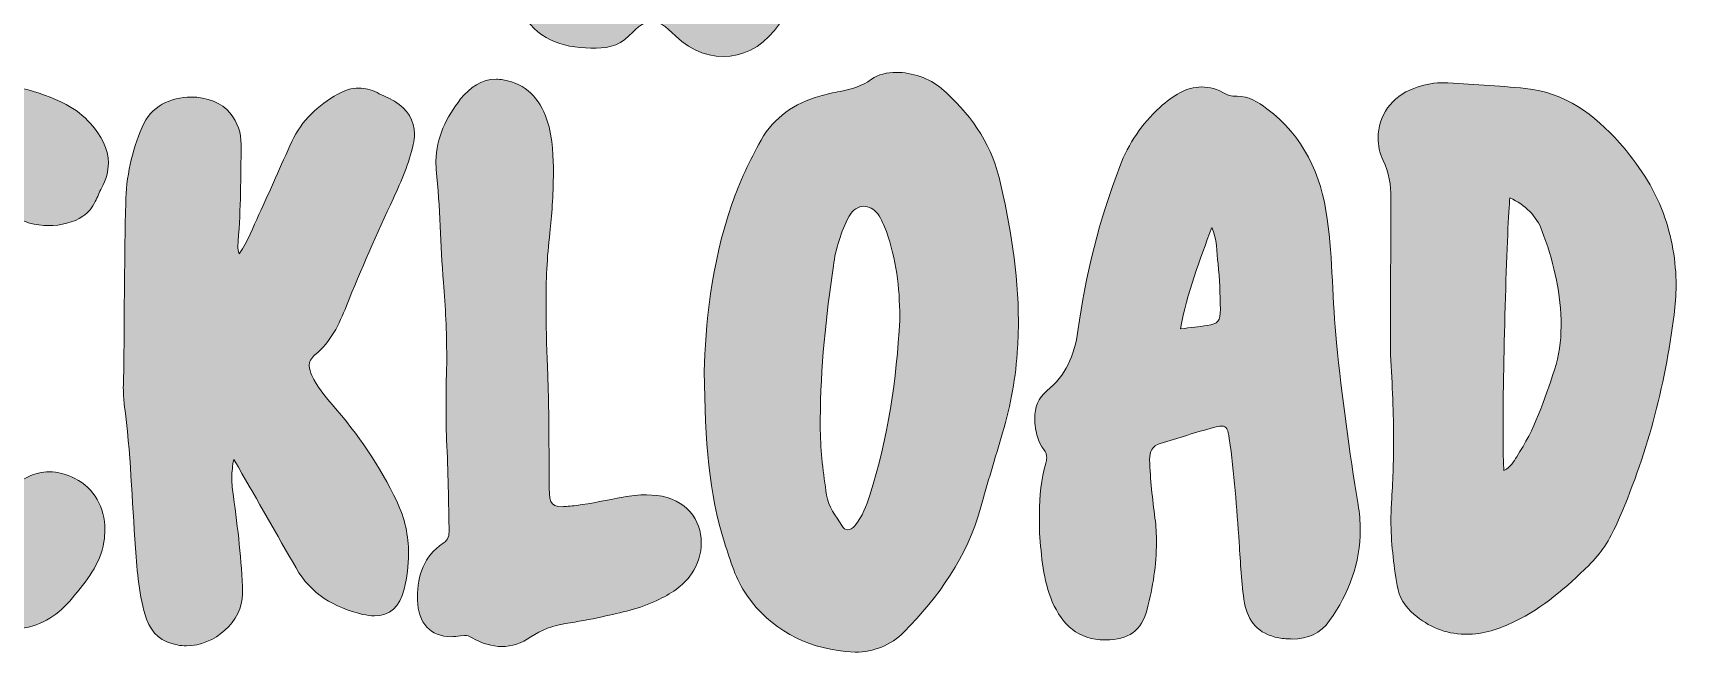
# Model space of a CAD drawing. Header units: inches. Extents: x 147 to 933, y -927 to -153.
# Drawn here: x 539.6 to 884.6, y -927.3 to -797.3 of the extents above; entities that cross this region are included whole.
import ezdxf

# ---------------------------------------------------------------- set-up
doc = ezdxf.new("R2010")
doc.units = ezdxf.units.IN
doc.header["$MEASUREMENT"] = 0
doc.layers.add('Layer 1', color=7, linetype='Continuous')

# ---------------------------------------------------------------- blocks, each defined once
blk = doc.blocks.new('block 4')
at = {"layer": 'Layer 1', "true_color": 0x040404}
h = blk.add_hatch(color=18, dxfattribs=at)
h.dxf.hatch_style = 2
edge = h.paths.add_edge_path()
edge.add_spline(control_points=[(631.81, -924.31), (631.25, -923.93), (630.68, -923.81), (630.18, -923.81), (630.18, -923.81), (629.31, -923.87), (629.31, -923.87), (628.62, -923.99), (628, -924.06), (627.43, -924.06), (623, -924.06), (620.44, -921.25), (620.32, -916.38), (620.32, -916.38), (620.32, -915.75), (620.32, -915.75), (620.32, -911.19), (621.63, -907.13), (625.69, -904.45), (626.88, -903.64), (626.94, -902.7), (626.94, -901.7), (626.94, -901.7), (626.94, -901.14), (626.94, -901.14), (626.81, -894.64), (626.69, -888.09), (626.37, -881.59), (626.31, -879.53), (626.31, -877.47), (626.31, -875.41), (626.31, -873.35), (626.31, -871.29), (626.37, -869.23), (626.37, -869.23), (626.44, -865.29), (626.44, -865.29), (626.44, -860.05), (626.19, -854.87), (625.75, -849.69), (625.12, -841.82), (625.06, -833.89), (624.25, -826.02), (624.25, -826.02), (624.19, -824.21), (624.19, -824.21), (624.19, -819.34), (626.37, -815.03), (629.37, -811.16), (631.31, -808.78), (633.74, -807.03), (636.87, -807.03), (637.3, -807.03), (637.8, -807.1), (638.3, -807.16), (643.11, -808.03), (645.98, -811.03), (647.48, -815.53), (648.85, -819.59), (648.79, -823.83), (648.85, -826.45), (648.79, -831.83), (648.54, -835.57), (648.1, -839.32), (647.48, -844.38), (647.29, -849.37), (647.29, -854.43), (647.29, -858.86), (647.42, -863.36), (647.61, -867.79), (647.85, -873.91), (647.92, -880.03), (647.92, -886.15), (647.92, -886.15), (647.92, -891.46), (647.92, -891.46), (647.92, -895.64), (648.1, -896.77), (650.67, -896.77), (651.41, -896.77), (652.41, -896.64), (653.66, -896.52), (656.91, -896.08), (660.16, -895.39), (663.47, -894.77), (665.15, -894.46), (666.78, -894.27), (668.4, -894.27), (668.4, -894.27), (670.58, -894.39), (670.58, -894.39), (676.77, -895.14), (679.89, -899.58), (679.89, -904.32), (679.89, -906.57), (679.2, -908.88), (677.83, -910.88), (676.02, -913.5), (673.4, -915.13), (670.58, -916.44), (666.97, -918.18), (663.03, -919), (659.09, -919.87), (656.54, -920.5), (653.98, -920.87), (651.35, -921.31), (648.73, -921.74), (646.3, -922.56), (644.11, -924.12), (642.11, -925.49), (640.05, -926.12), (637.99, -926.12), (635.93, -926.12), (633.87, -925.49), (631.81, -924.31)], knot_values=[0, 0, 0, 0, 1, 1, 1, 2, 2, 2, 3, 3, 3, 4, 4, 4, 5, 5, 5, 6, 6, 6, 7, 7, 7, 8, 8, 8, 9, 9, 9, 10, 10, 10, 11, 11, 11, 12, 12, 12, 13, 13, 13, 14, 14, 14, 15, 15, 15, 16, 16, 16, 17, 17, 17, 18, 18, 18, 19, 19, 19, 20, 20, 20, 21, 21, 21, 22, 22, 22, 23, 23, 23, 24, 24, 24, 25, 25, 25, 26, 26, 26, 27, 27, 27, 28, 28, 28, 29, 29, 29, 30, 30, 30, 31, 31, 31, 32, 32, 32, 33, 33, 33, 34, 34, 34, 35, 35, 35, 36, 36, 36, 37, 37, 37, 38, 38, 38, 38], degree=3, periodic=1)
h = blk.add_hatch(color=18, dxfattribs=at)
h.dxf.hatch_style = 2
edge = h.paths.add_edge_path()
edge.add_spline(control_points=[(710.19, -927.18), (701.57, -926.24), (694.51, -922.56), (689.45, -915.37), (687.08, -912), (686.02, -908.13), (684.77, -904.32), (681.52, -893.96), (680.65, -883.28), (680.52, -868.42), (680.77, -859.11), (681.89, -845.94), (686.33, -833.26), (687.95, -828.58), (690.01, -824.14), (692.45, -819.84), (695.14, -814.97), (699.51, -812.15), (704.75, -810.59), (706.12, -810.16), (707.62, -809.84), (709.06, -809.6), (711.43, -809.16), (713.56, -808.53), (715.62, -807.03), (716.99, -806.04), (718.86, -805.6), (720.86, -805.6), (724.11, -805.6), (727.79, -806.79), (730.29, -808.97), (736.1, -814.03), (740.53, -820.02), (742.4, -827.7), (744.78, -837.63), (746.47, -847.62), (746.47, -857.86), (746.47, -859.68), (746.4, -861.55), (746.28, -863.42), (745.96, -869.48), (744.84, -875.41), (743.16, -881.28), (741.59, -886.53), (739.97, -891.77), (738.54, -897.08), (735.66, -907.32), (729.79, -915.63), (722.49, -923.06), (719.61, -925.93), (716.11, -927.3), (712.18, -927.3), (712.18, -927.3), (710.19, -927.18), (710.19, -927.18)], knot_values=[0, 0, 0, 0, 1, 1, 1, 2, 2, 2, 3, 3, 3, 4, 4, 4, 5, 5, 5, 6, 6, 6, 7, 7, 7, 8, 8, 8, 9, 9, 9, 10, 10, 10, 11, 11, 11, 12, 12, 12, 13, 13, 13, 14, 14, 14, 15, 15, 15, 16, 16, 16, 17, 17, 17, 18, 18, 18, 18], degree=3, periodic=1)
edge = h.paths.add_edge_path()
edge.add_spline(control_points=[(712.12, -900.76), (713.74, -898.83), (714.56, -896.58), (715.3, -894.33), (719.05, -882.34), (720.92, -870.1), (721.55, -857.62), (721.55, -857.62), (721.55, -856.87), (721.55, -856.87), (721.55, -850.75), (720.8, -844.81), (718.74, -839.01), (718.24, -837.7), (717.74, -836.45), (716.93, -835.32), (716.11, -834.26), (715.05, -833.7), (713.99, -833.7), (712.87, -833.7), (711.68, -834.45), (710.93, -835.82), (709.18, -839.07), (708.12, -842.63), (707.62, -846.19), (706.12, -856.87), (704.88, -867.61), (704.88, -878.47), (704.88, -878.47), (704.88, -880.72), (704.88, -880.72), (704.94, -885.28), (705.5, -889.77), (706.19, -894.33), (706.63, -896.77), (708.06, -898.7), (709.37, -900.7), (709.75, -901.33), (710.19, -901.64), (710.68, -901.64), (711.12, -901.64), (711.62, -901.33), (712.12, -900.76)], knot_values=[0, 0, 0, 0, 1, 1, 1, 2, 2, 2, 3, 3, 3, 4, 4, 4, 5, 5, 5, 6, 6, 6, 7, 7, 7, 8, 8, 8, 9, 9, 9, 10, 10, 10, 11, 11, 11, 12, 12, 12, 13, 13, 13, 14, 14, 14, 14], degree=3, periodic=1)
h = blk.add_hatch(color=18, dxfattribs=at)
h.dxf.hatch_style = 2
edge = h.paths.add_edge_path()
edge.add_spline(control_points=[(521.45, -921.31), (519.76, -920.43), (517.89, -919.68), (516.2, -918.75), (510.27, -915.31), (506.52, -910.25), (504.84, -903.57), (502.71, -895.27), (502.09, -886.84), (501.47, -878.41), (501.09, -873.04), (500.84, -867.61), (500.84, -862.23), (500.84, -858.55), (500.97, -854.93), (501.22, -851.31), (501.9, -842.07), (503.53, -833.14), (507.15, -824.58), (509.21, -819.65), (512.46, -815.53), (516.33, -811.84), (518.95, -809.41), (522.07, -808.1), (525.63, -807.91), (525.63, -807.91), (527.82, -807.85), (527.82, -807.85), (534.37, -807.85), (540.56, -809.34), (546.55, -812.34), (548.48, -813.34), (550.24, -814.72), (551.67, -816.34), (553.92, -818.9), (555.42, -821.65), (555.42, -824.65), (555.42, -826.33), (554.92, -828.08), (553.98, -829.89), (553.48, -830.76), (553.17, -831.76), (552.67, -832.7), (552.04, -833.95), (551.23, -835.01), (550.05, -835.82), (548.11, -837.13), (545.49, -837.76), (542.87, -837.76), (540.12, -837.76), (537.37, -837.07), (535.5, -835.57), (534.37, -834.76), (533.75, -834.2), (533.19, -834.2), (532.5, -834.2), (531.94, -834.89), (530.81, -836.63), (527.82, -841.32), (525.57, -846.31), (524.95, -851.87), (524.32, -856.87), (523.95, -861.86), (523.95, -866.86), (523.95, -874.16), (524.76, -881.47), (526.69, -888.71), (527.51, -891.84), (528.75, -894.71), (530.44, -897.45), (531.63, -897.2), (532.19, -896.33), (532.88, -895.58), (533.37, -894.96), (533.88, -894.33), (534.44, -893.71), (537.06, -890.83), (539.99, -889.46), (542.99, -889.46), (544.74, -889.46), (546.55, -889.9), (548.36, -890.83), (552.48, -892.96), (554.67, -896.89), (554.67, -901.58), (554.67, -902.39), (554.61, -903.26), (554.48, -904.14), (553.73, -908.94), (550.73, -912.44), (547.86, -915.94), (545.05, -919.37), (541.62, -921.74), (536.93, -922.37), (534.5, -922.74), (532.06, -923.06), (529.63, -923.06), (526.88, -923.06), (524.13, -922.62), (521.45, -921.31)], knot_values=[0, 0, 0, 0, 1, 1, 1, 2, 2, 2, 3, 3, 3, 4, 4, 4, 5, 5, 5, 6, 6, 6, 7, 7, 7, 8, 8, 8, 9, 9, 9, 10, 10, 10, 11, 11, 11, 12, 12, 12, 13, 13, 13, 14, 14, 14, 15, 15, 15, 16, 16, 16, 17, 17, 17, 18, 18, 18, 19, 19, 19, 20, 20, 20, 21, 21, 21, 22, 22, 22, 23, 23, 23, 24, 24, 24, 25, 25, 25, 26, 26, 26, 27, 27, 27, 28, 28, 28, 29, 29, 29, 30, 30, 30, 31, 31, 31, 32, 32, 32, 33, 33, 33, 33], degree=3, periodic=1)
h = blk.add_hatch(color=18, dxfattribs=at)
h.dxf.hatch_style = 2
edge = h.paths.add_edge_path()
edge.add_spline(control_points=[(569.85, -925.8), (566.73, -925.18), (564.48, -923.49), (563.42, -920.37), (561.8, -915.5), (561.48, -910.44), (561.11, -905.45), (560.36, -895.39), (560.11, -885.34), (558.74, -875.35), (558.61, -874.22), (558.55, -873.04), (558.55, -871.85), (558.55, -870.17), (558.67, -868.42), (558.67, -866.73), (558.74, -855.55), (558.8, -844.31), (559.05, -833.07), (559.11, -827.58), (560.36, -822.21), (562.48, -817.09), (564.3, -812.72), (568.6, -810.78), (572.72, -810.78), (576.03, -810.78), (579.28, -812.03), (580.97, -814.15), (582.59, -816.15), (583.28, -818.28), (583.28, -820.77), (583.22, -827.52), (583.22, -834.26), (582.65, -841), (582.65, -841), (582.59, -842.13), (582.59, -842.13), (582.59, -842.63), (582.65, -843.06), (582.9, -843.69), (584.72, -841), (585.78, -838.13), (587.03, -835.45), (589.4, -830.33), (591.58, -825.21), (593.96, -820.09), (595.96, -815.65), (599.45, -812.53), (603.57, -810.16), (605.07, -809.34), (606.51, -808.91), (608, -808.91), (609.25, -808.91), (610.57, -809.22), (611.82, -809.84), (613.07, -810.47), (614.31, -810.97), (615.5, -811.65), (618.25, -813.34), (619.68, -815.71), (619.68, -818.59), (619.68, -819.27), (619.62, -819.96), (619.43, -820.71), (618.56, -824.65), (616.93, -828.39), (615.25, -832.01), (611.82, -839.44), (608.44, -847), (605.39, -854.62), (603.82, -858.49), (602.13, -862.23), (598.76, -864.92), (597.95, -865.61), (597.58, -866.42), (597.58, -867.23), (597.58, -867.86), (597.83, -868.54), (598.14, -869.23), (599.26, -871.54), (600.76, -873.48), (602.45, -875.41), (607.88, -881.53), (612.38, -888.28), (615.94, -895.64), (617.69, -899.2), (618.43, -902.89), (618.43, -906.63), (618.43, -909.07), (618.12, -911.57), (617.5, -914.07), (616.62, -917.81), (614.5, -919.68), (611.25, -919.68), (610.5, -919.68), (609.69, -919.56), (608.76, -919.37), (602.89, -917.94), (597.89, -915.13), (594.83, -909.63), (590.77, -902.58), (586.71, -895.52), (582.71, -888.46), (582.71, -888.46), (581.72, -886.84), (581.72, -886.84), (581.47, -888.15), (581.34, -889.4), (581.34, -890.65), (581.34, -892.02), (581.47, -893.33), (581.65, -894.64), (582.59, -901.33), (583.4, -908.01), (583.59, -914.81), (583.59, -914.81), (583.59, -915.06), (583.59, -915.06), (583.59, -920.87), (577.6, -925.99), (571.79, -925.99), (571.17, -925.99), (570.48, -925.93), (569.85, -925.8)], knot_values=[0, 0, 0, 0, 1, 1, 1, 2, 2, 2, 3, 3, 3, 4, 4, 4, 5, 5, 5, 6, 6, 6, 7, 7, 7, 8, 8, 8, 9, 9, 9, 10, 10, 10, 11, 11, 11, 12, 12, 12, 13, 13, 13, 14, 14, 14, 15, 15, 15, 16, 16, 16, 17, 17, 17, 18, 18, 18, 19, 19, 19, 20, 20, 20, 21, 21, 21, 22, 22, 22, 23, 23, 23, 24, 24, 24, 25, 25, 25, 26, 26, 26, 27, 27, 27, 28, 28, 28, 29, 29, 29, 30, 30, 30, 31, 31, 31, 32, 32, 32, 33, 33, 33, 34, 34, 34, 35, 35, 35, 36, 36, 36, 37, 37, 37, 38, 38, 38, 39, 39, 39, 40, 40, 40, 41, 41, 41, 41], degree=3, periodic=1)
h = blk.add_hatch(color=18, dxfattribs=at)
h.dxf.hatch_style = 2
edge = h.paths.add_edge_path()
edge.add_spline(control_points=[(764.71, -924.74), (758.96, -924.74), (755.72, -921.5), (753.59, -916.75), (751.66, -912.19), (751.28, -907.2), (750.91, -902.32), (750.91, -902.32), (750.91, -898.14), (750.91, -898.14), (750.91, -894.58), (751.22, -891.02), (752.22, -887.65), (752.35, -887.28), (752.41, -886.9), (752.41, -886.53), (752.41, -885.9), (752.22, -885.34), (751.79, -884.78), (750.66, -883.28), (750.16, -881.47), (749.97, -879.66), (749.91, -879.16), (749.91, -878.66), (749.91, -878.22), (749.91, -875.97), (750.6, -873.98), (752.41, -872.48), (756.41, -869.17), (758.22, -865.11), (758.96, -859.86), (760.59, -848.06), (763.46, -836.51), (767.77, -825.33), (769.58, -820.52), (772.39, -816.4), (776.14, -812.97), (778.89, -810.47), (781.76, -808.66), (784.94, -808.66), (786.57, -808.66), (788.25, -809.1), (790.06, -810.16), (790.5, -810.41), (791, -810.59), (791.5, -810.59), (791.5, -810.59), (792.37, -810.59), (792.37, -810.59), (794.81, -810.59), (796.74, -811.78), (798.62, -813.22), (806.3, -818.96), (810.05, -826.96), (811.3, -836.32), (812.48, -844.94), (812.36, -853.68), (813.23, -862.3), (814.42, -873.72), (815.92, -885.03), (817.79, -896.33), (818.1, -898.14), (818.23, -899.89), (818.23, -901.58), (818.23, -908.51), (815.92, -914.88), (811.79, -920.68), (809.92, -923.43), (807.17, -924.55), (803.99, -924.55), (803.12, -924.55), (802.12, -924.49), (801.11, -924.31), (796.81, -923.49), (794.62, -920.81), (793.94, -917), (793.25, -912.82), (793.12, -908.57), (792.81, -904.32), (792.31, -897.02), (791.75, -889.71), (790.75, -882.47), (790.5, -880.59), (790.19, -879.85), (789.13, -879.85), (788.69, -879.85), (788.19, -879.97), (787.44, -880.16), (783.69, -881.16), (780.01, -882.4), (776.26, -883.53), (774.58, -884.03), (774.01, -885.15), (774.01, -886.9), (774.14, -891.02), (774.64, -895.14), (775.14, -899.2), (775.39, -900.89), (775.45, -902.58), (775.45, -904.26), (775.45, -909.01), (774.7, -913.63), (773.52, -918.25), (772.39, -922.87), (769.46, -924.74), (764.83, -924.74), (764.83, -924.74), (764.71, -924.74), (764.71, -924.74)], knot_values=[0, 0, 0, 0, 1, 1, 1, 2, 2, 2, 3, 3, 3, 4, 4, 4, 5, 5, 5, 6, 6, 6, 7, 7, 7, 8, 8, 8, 9, 9, 9, 10, 10, 10, 11, 11, 11, 12, 12, 12, 13, 13, 13, 14, 14, 14, 15, 15, 15, 16, 16, 16, 17, 17, 17, 18, 18, 18, 19, 19, 19, 20, 20, 20, 21, 21, 21, 22, 22, 22, 23, 23, 23, 24, 24, 24, 25, 25, 25, 26, 26, 26, 27, 27, 27, 28, 28, 28, 29, 29, 29, 30, 30, 30, 31, 31, 31, 32, 32, 32, 33, 33, 33, 34, 34, 34, 35, 35, 35, 36, 36, 36, 36], degree=3, periodic=1)
edge = h.paths.add_edge_path()
edge.add_spline(control_points=[(786.07, -858.74), (788.44, -858.37), (788.88, -857.86), (788.88, -855.3), (788.81, -852.18), (788.75, -848.94), (788.38, -845.81), (788.07, -843.25), (788.19, -840.63), (787.07, -838.13), (784.57, -845), (781.88, -851.81), (780.51, -859.42), (782.7, -859.18), (784.38, -858.99), (786.07, -858.74)], knot_values=[0, 0, 0, 0, 1, 1, 1, 2, 2, 2, 3, 3, 3, 4, 4, 4, 5, 5, 5, 5], degree=3, periodic=1)
h = blk.add_hatch(color=18, dxfattribs=at)
h.dxf.hatch_style = 2
edge = h.paths.add_edge_path()
edge.add_spline(control_points=[(840.16, -923.56), (836.03, -923.43), (832.6, -922), (829.54, -919.37), (827.61, -917.75), (826.36, -915.81), (825.98, -913.32), (825.23, -908.76), (824.67, -904.14), (824.67, -899.58), (824.67, -898.33), (824.73, -897.14), (824.79, -895.89), (825.11, -891.65), (825.23, -887.34), (825.23, -882.97), (825.23, -877.22), (824.98, -871.29), (824.61, -864.86), (824.61, -854.93), (824.61, -843.44), (824.67, -832.01), (824.67, -829.26), (824.3, -826.64), (823.05, -824.08), (822.29, -822.52), (821.99, -820.9), (821.99, -819.34), (821.99, -814.78), (824.79, -810.66), (829.48, -808.97), (831.29, -808.28), (833.23, -807.78), (835.16, -807.78), (835.16, -807.78), (835.54, -807.78), (835.54, -807.78), (841.34, -808.03), (847.15, -808.41), (852.96, -808.97), (861.26, -809.84), (867.38, -814.46), (872.69, -820.4), (876.56, -824.83), (879.81, -829.64), (881.87, -835.2), (883.68, -840.13), (884.55, -845.25), (884.55, -850.37), (884.55, -852.37), (884.37, -854.43), (884.12, -856.49), (882.18, -871.66), (878.37, -886.34), (872.07, -900.39), (870.63, -903.64), (868.76, -906.63), (866.2, -909.13), (861.51, -913.69), (856.64, -918), (850.65, -920.87), (847.46, -922.43), (844.15, -923.56), (840.47, -923.56), (840.47, -923.56), (840.16, -923.56), (840.16, -923.56)], knot_values=[0, 0, 0, 0, 1, 1, 1, 2, 2, 2, 3, 3, 3, 4, 4, 4, 5, 5, 5, 6, 6, 6, 7, 7, 7, 8, 8, 8, 9, 9, 9, 10, 10, 10, 11, 11, 11, 12, 12, 12, 13, 13, 13, 14, 14, 14, 15, 15, 15, 16, 16, 16, 17, 17, 17, 18, 18, 18, 19, 19, 19, 20, 20, 20, 21, 21, 21, 22, 22, 22, 22], degree=3, periodic=1)
edge = h.paths.add_edge_path()
edge.add_spline(control_points=[(851.08, -886.28), (854.83, -880.66), (856.95, -874.35), (859.01, -868.04), (860.01, -865.11), (860.39, -862.05), (860.39, -858.86), (860.39, -858.86), (860.39, -857.55), (860.39, -857.55), (860.26, -851.06), (858.64, -844.88), (856.39, -838.82), (855.27, -835.76), (852.9, -833.45), (849.65, -831.95), (849.09, -837.13), (848.21, -866.11), (848.21, -881.03), (848.21, -884.97), (848.28, -887.96), (848.4, -889.21), (849.9, -888.46), (850.4, -887.28), (851.08, -886.28)], knot_values=[0, 0, 0, 0, 1, 1, 1, 2, 2, 2, 3, 3, 3, 4, 4, 4, 5, 5, 5, 6, 6, 6, 7, 7, 7, 8, 8, 8, 8], degree=3, periodic=1)
at = {"layer": 'Layer 1', "lineweight": 0}
for points, knots in [([(631.81, -924.31), (631.25, -923.93), (630.68, -923.81), (630.18, -923.81), (630.18, -923.81), (629.31, -923.87), (629.31, -923.87), (628.62, -923.99), (628, -924.06), (627.43, -924.06), (623, -924.06), (620.44, -921.25), (620.32, -916.38), (620.32, -916.38), (620.32, -915.75), (620.32, -915.75), (620.32, -911.19), (621.63, -907.13), (625.69, -904.45), (626.88, -903.64), (626.94, -902.7), (626.94, -901.7), (626.94, -901.7), (626.94, -901.14), (626.94, -901.14), (626.81, -894.64), (626.69, -888.09), (626.37, -881.59), (626.31, -879.53), (626.31, -877.47), (626.31, -875.41), (626.31, -873.35), (626.31, -871.29), (626.37, -869.23), (626.37, -869.23), (626.44, -865.29), (626.44, -865.29), (626.44, -860.05), (626.19, -854.87), (625.75, -849.69), (625.12, -841.82), (625.06, -833.89), (624.25, -826.02), (624.25, -826.02), (624.19, -824.21), (624.19, -824.21), (624.19, -819.34), (626.37, -815.03), (629.37, -811.16), (631.31, -808.78), (633.74, -807.03), (636.87, -807.03), (637.3, -807.03), (637.8, -807.1), (638.3, -807.16), (643.11, -808.03), (645.98, -811.03), (647.48, -815.53), (648.85, -819.59), (648.79, -823.83), (648.85, -826.45), (648.79, -831.83), (648.54, -835.57), (648.1, -839.32), (647.48, -844.38), (647.29, -849.37), (647.29, -854.43), (647.29, -858.86), (647.42, -863.36), (647.61, -867.79), (647.85, -873.91), (647.92, -880.03), (647.92, -886.15), (647.92, -886.15), (647.92, -891.46), (647.92, -891.46), (647.92, -895.64), (648.1, -896.77), (650.67, -896.77), (651.41, -896.77), (652.41, -896.64), (653.66, -896.52), (656.91, -896.08), (660.16, -895.39), (663.47, -894.77), (665.15, -894.46), (666.78, -894.27), (668.4, -894.27), (668.4, -894.27), (670.58, -894.39), (670.58, -894.39), (676.77, -895.14), (679.89, -899.58), (679.89, -904.32), (679.89, -906.57), (679.2, -908.88), (677.83, -910.88), (676.02, -913.5), (673.4, -915.13), (670.58, -916.44), (666.97, -918.18), (663.03, -919), (659.09, -919.87), (656.54, -920.5), (653.98, -920.87), (651.35, -921.31), (648.73, -921.74), (646.3, -922.56), (644.11, -924.12), (642.11, -925.49), (640.05, -926.12), (637.99, -926.12), (635.93, -926.12), (633.87, -925.49), (631.81, -924.31)], [0, 0, 0, 0, 1, 1, 1, 2, 2, 2, 3, 3, 3, 4, 4, 4, 5, 5, 5, 6, 6, 6, 7, 7, 7, 8, 8, 8, 9, 9, 9, 10, 10, 10, 11, 11, 11, 12, 12, 12, 13, 13, 13, 14, 14, 14, 15, 15, 15, 16, 16, 16, 17, 17, 17, 18, 18, 18, 19, 19, 19, 20, 20, 20, 21, 21, 21, 22, 22, 22, 23, 23, 23, 24, 24, 24, 25, 25, 25, 26, 26, 26, 27, 27, 27, 28, 28, 28, 29, 29, 29, 30, 30, 30, 31, 31, 31, 32, 32, 32, 33, 33, 33, 34, 34, 34, 35, 35, 35, 36, 36, 36, 37, 37, 37, 38, 38, 38, 38]), ([(710.19, -927.18), (701.57, -926.24), (694.51, -922.56), (689.45, -915.37), (687.08, -912), (686.02, -908.13), (684.77, -904.32), (681.52, -893.96), (680.65, -883.28), (680.52, -868.42), (680.77, -859.11), (681.89, -845.94), (686.33, -833.26), (687.95, -828.58), (690.01, -824.14), (692.45, -819.84), (695.14, -814.97), (699.51, -812.15), (704.75, -810.59), (706.12, -810.16), (707.62, -809.84), (709.06, -809.6), (711.43, -809.16), (713.56, -808.53), (715.62, -807.03), (716.99, -806.04), (718.86, -805.6), (720.86, -805.6), (724.11, -805.6), (727.79, -806.79), (730.29, -808.97), (736.1, -814.03), (740.53, -820.02), (742.4, -827.7), (744.78, -837.63), (746.47, -847.62), (746.47, -857.86), (746.47, -859.68), (746.4, -861.55), (746.28, -863.42), (745.96, -869.48), (744.84, -875.41), (743.16, -881.28), (741.59, -886.53), (739.97, -891.77), (738.54, -897.08), (735.66, -907.32), (729.79, -915.63), (722.49, -923.06), (719.61, -925.93), (716.11, -927.3), (712.18, -927.3), (712.18, -927.3), (710.19, -927.18), (710.19, -927.18)], [0, 0, 0, 0, 1, 1, 1, 2, 2, 2, 3, 3, 3, 4, 4, 4, 5, 5, 5, 6, 6, 6, 7, 7, 7, 8, 8, 8, 9, 9, 9, 10, 10, 10, 11, 11, 11, 12, 12, 12, 13, 13, 13, 14, 14, 14, 15, 15, 15, 16, 16, 16, 17, 17, 17, 18, 18, 18, 18]), ([(521.45, -921.31), (519.76, -920.43), (517.89, -919.68), (516.2, -918.75), (510.27, -915.31), (506.52, -910.25), (504.84, -903.57), (502.71, -895.27), (502.09, -886.84), (501.47, -878.41), (501.09, -873.04), (500.84, -867.61), (500.84, -862.23), (500.84, -858.55), (500.97, -854.93), (501.22, -851.31), (501.9, -842.07), (503.53, -833.14), (507.15, -824.58), (509.21, -819.65), (512.46, -815.53), (516.33, -811.84), (518.95, -809.41), (522.07, -808.1), (525.63, -807.91), (525.63, -807.91), (527.82, -807.85), (527.82, -807.85), (534.37, -807.85), (540.56, -809.34), (546.55, -812.34), (548.48, -813.34), (550.24, -814.72), (551.67, -816.34), (553.92, -818.9), (555.42, -821.65), (555.42, -824.65), (555.42, -826.33), (554.92, -828.08), (553.98, -829.89), (553.48, -830.76), (553.17, -831.76), (552.67, -832.7), (552.04, -833.95), (551.23, -835.01), (550.05, -835.82), (548.11, -837.13), (545.49, -837.76), (542.87, -837.76), (540.12, -837.76), (537.37, -837.07), (535.5, -835.57), (534.37, -834.76), (533.75, -834.2), (533.19, -834.2), (532.5, -834.2), (531.94, -834.89), (530.81, -836.63), (527.82, -841.32), (525.57, -846.31), (524.95, -851.87), (524.32, -856.87), (523.95, -861.86), (523.95, -866.86), (523.95, -874.16), (524.76, -881.47), (526.69, -888.71), (527.51, -891.84), (528.75, -894.71), (530.44, -897.45), (531.63, -897.2), (532.19, -896.33), (532.88, -895.58), (533.37, -894.96), (533.88, -894.33), (534.44, -893.71), (537.06, -890.83), (539.99, -889.46), (542.99, -889.46), (544.74, -889.46), (546.55, -889.9), (548.36, -890.83), (552.48, -892.96), (554.67, -896.89), (554.67, -901.58), (554.67, -902.39), (554.61, -903.26), (554.48, -904.14), (553.73, -908.94), (550.73, -912.44), (547.86, -915.94), (545.05, -919.37), (541.62, -921.74), (536.93, -922.37), (534.5, -922.74), (532.06, -923.06), (529.63, -923.06), (526.88, -923.06), (524.13, -922.62), (521.45, -921.31)], [0, 0, 0, 0, 1, 1, 1, 2, 2, 2, 3, 3, 3, 4, 4, 4, 5, 5, 5, 6, 6, 6, 7, 7, 7, 8, 8, 8, 9, 9, 9, 10, 10, 10, 11, 11, 11, 12, 12, 12, 13, 13, 13, 14, 14, 14, 15, 15, 15, 16, 16, 16, 17, 17, 17, 18, 18, 18, 19, 19, 19, 20, 20, 20, 21, 21, 21, 22, 22, 22, 23, 23, 23, 24, 24, 24, 25, 25, 25, 26, 26, 26, 27, 27, 27, 28, 28, 28, 29, 29, 29, 30, 30, 30, 31, 31, 31, 32, 32, 32, 33, 33, 33, 33]), ([(569.85, -925.8), (566.73, -925.18), (564.48, -923.49), (563.42, -920.37), (561.8, -915.5), (561.48, -910.44), (561.11, -905.45), (560.36, -895.39), (560.11, -885.34), (558.74, -875.35), (558.61, -874.22), (558.55, -873.04), (558.55, -871.85), (558.55, -870.17), (558.67, -868.42), (558.67, -866.73), (558.74, -855.55), (558.8, -844.31), (559.05, -833.07), (559.11, -827.58), (560.36, -822.21), (562.48, -817.09), (564.3, -812.72), (568.6, -810.78), (572.72, -810.78), (576.03, -810.78), (579.28, -812.03), (580.97, -814.15), (582.59, -816.15), (583.28, -818.28), (583.28, -820.77), (583.22, -827.52), (583.22, -834.26), (582.65, -841), (582.65, -841), (582.59, -842.13), (582.59, -842.13), (582.59, -842.63), (582.65, -843.06), (582.9, -843.69), (584.72, -841), (585.78, -838.13), (587.03, -835.45), (589.4, -830.33), (591.58, -825.21), (593.96, -820.09), (595.96, -815.65), (599.45, -812.53), (603.57, -810.16), (605.07, -809.34), (606.51, -808.91), (608, -808.91), (609.25, -808.91), (610.57, -809.22), (611.82, -809.84), (613.07, -810.47), (614.31, -810.97), (615.5, -811.65), (618.25, -813.34), (619.68, -815.71), (619.68, -818.59), (619.68, -819.27), (619.62, -819.96), (619.43, -820.71), (618.56, -824.65), (616.93, -828.39), (615.25, -832.01), (611.82, -839.44), (608.44, -847), (605.39, -854.62), (603.82, -858.49), (602.13, -862.23), (598.76, -864.92), (597.95, -865.61), (597.58, -866.42), (597.58, -867.23), (597.58, -867.86), (597.83, -868.54), (598.14, -869.23), (599.26, -871.54), (600.76, -873.48), (602.45, -875.41), (607.88, -881.53), (612.38, -888.28), (615.94, -895.64), (617.69, -899.2), (618.43, -902.89), (618.43, -906.63), (618.43, -909.07), (618.12, -911.57), (617.5, -914.07), (616.62, -917.81), (614.5, -919.68), (611.25, -919.68), (610.5, -919.68), (609.69, -919.56), (608.76, -919.37), (602.89, -917.94), (597.89, -915.13), (594.83, -909.63), (590.77, -902.58), (586.71, -895.52), (582.71, -888.46), (582.71, -888.46), (581.72, -886.84), (581.72, -886.84), (581.47, -888.15), (581.34, -889.4), (581.34, -890.65), (581.34, -892.02), (581.47, -893.33), (581.65, -894.64), (582.59, -901.33), (583.4, -908.01), (583.59, -914.81), (583.59, -914.81), (583.59, -915.06), (583.59, -915.06), (583.59, -920.87), (577.6, -925.99), (571.79, -925.99), (571.17, -925.99), (570.48, -925.93), (569.85, -925.8)], [0, 0, 0, 0, 1, 1, 1, 2, 2, 2, 3, 3, 3, 4, 4, 4, 5, 5, 5, 6, 6, 6, 7, 7, 7, 8, 8, 8, 9, 9, 9, 10, 10, 10, 11, 11, 11, 12, 12, 12, 13, 13, 13, 14, 14, 14, 15, 15, 15, 16, 16, 16, 17, 17, 17, 18, 18, 18, 19, 19, 19, 20, 20, 20, 21, 21, 21, 22, 22, 22, 23, 23, 23, 24, 24, 24, 25, 25, 25, 26, 26, 26, 27, 27, 27, 28, 28, 28, 29, 29, 29, 30, 30, 30, 31, 31, 31, 32, 32, 32, 33, 33, 33, 34, 34, 34, 35, 35, 35, 36, 36, 36, 37, 37, 37, 38, 38, 38, 39, 39, 39, 40, 40, 40, 41, 41, 41, 41]), ([(764.71, -924.74), (758.96, -924.74), (755.72, -921.5), (753.59, -916.75), (751.66, -912.19), (751.28, -907.2), (750.91, -902.32), (750.91, -902.32), (750.91, -898.14), (750.91, -898.14), (750.91, -894.58), (751.22, -891.02), (752.22, -887.65), (752.35, -887.28), (752.41, -886.9), (752.41, -886.53), (752.41, -885.9), (752.22, -885.34), (751.79, -884.78), (750.66, -883.28), (750.16, -881.47), (749.97, -879.66), (749.91, -879.16), (749.91, -878.66), (749.91, -878.22), (749.91, -875.97), (750.6, -873.98), (752.41, -872.48), (756.41, -869.17), (758.22, -865.11), (758.96, -859.86), (760.59, -848.06), (763.46, -836.51), (767.77, -825.33), (769.58, -820.52), (772.39, -816.4), (776.14, -812.97), (778.89, -810.47), (781.76, -808.66), (784.94, -808.66), (786.57, -808.66), (788.25, -809.1), (790.06, -810.16), (790.5, -810.41), (791, -810.59), (791.5, -810.59), (791.5, -810.59), (792.37, -810.59), (792.37, -810.59), (794.81, -810.59), (796.74, -811.78), (798.62, -813.22), (806.3, -818.96), (810.05, -826.96), (811.3, -836.32), (812.48, -844.94), (812.36, -853.68), (813.23, -862.3), (814.42, -873.72), (815.92, -885.03), (817.79, -896.33), (818.1, -898.14), (818.23, -899.89), (818.23, -901.58), (818.23, -908.51), (815.92, -914.88), (811.79, -920.68), (809.92, -923.43), (807.17, -924.55), (803.99, -924.55), (803.12, -924.55), (802.12, -924.49), (801.11, -924.31), (796.81, -923.49), (794.62, -920.81), (793.94, -917), (793.25, -912.82), (793.12, -908.57), (792.81, -904.32), (792.31, -897.02), (791.75, -889.71), (790.75, -882.47), (790.5, -880.59), (790.19, -879.85), (789.13, -879.85), (788.69, -879.85), (788.19, -879.97), (787.44, -880.16), (783.69, -881.16), (780.01, -882.4), (776.26, -883.53), (774.58, -884.03), (774.01, -885.15), (774.01, -886.9), (774.14, -891.02), (774.64, -895.14), (775.14, -899.2), (775.39, -900.89), (775.45, -902.58), (775.45, -904.26), (775.45, -909.01), (774.7, -913.63), (773.52, -918.25), (772.39, -922.87), (769.46, -924.74), (764.83, -924.74), (764.83, -924.74), (764.71, -924.74), (764.71, -924.74)], [0, 0, 0, 0, 1, 1, 1, 2, 2, 2, 3, 3, 3, 4, 4, 4, 5, 5, 5, 6, 6, 6, 7, 7, 7, 8, 8, 8, 9, 9, 9, 10, 10, 10, 11, 11, 11, 12, 12, 12, 13, 13, 13, 14, 14, 14, 15, 15, 15, 16, 16, 16, 17, 17, 17, 18, 18, 18, 19, 19, 19, 20, 20, 20, 21, 21, 21, 22, 22, 22, 23, 23, 23, 24, 24, 24, 25, 25, 25, 26, 26, 26, 27, 27, 27, 28, 28, 28, 29, 29, 29, 30, 30, 30, 31, 31, 31, 32, 32, 32, 33, 33, 33, 34, 34, 34, 35, 35, 35, 36, 36, 36, 36]), ([(840.16, -923.56), (836.03, -923.43), (832.6, -922), (829.54, -919.37), (827.61, -917.75), (826.36, -915.81), (825.98, -913.32), (825.23, -908.76), (824.67, -904.14), (824.67, -899.58), (824.67, -898.33), (824.73, -897.14), (824.79, -895.89), (825.11, -891.65), (825.23, -887.34), (825.23, -882.97), (825.23, -877.22), (824.98, -871.29), (824.61, -864.86), (824.61, -854.93), (824.61, -843.44), (824.67, -832.01), (824.67, -829.26), (824.3, -826.64), (823.05, -824.08), (822.29, -822.52), (821.99, -820.9), (821.99, -819.34), (821.99, -814.78), (824.79, -810.66), (829.48, -808.97), (831.29, -808.28), (833.23, -807.78), (835.16, -807.78), (835.16, -807.78), (835.54, -807.78), (835.54, -807.78), (841.34, -808.03), (847.15, -808.41), (852.96, -808.97), (861.26, -809.84), (867.38, -814.46), (872.69, -820.4), (876.56, -824.83), (879.81, -829.64), (881.87, -835.2), (883.68, -840.13), (884.55, -845.25), (884.55, -850.37), (884.55, -852.37), (884.37, -854.43), (884.12, -856.49), (882.18, -871.66), (878.37, -886.34), (872.07, -900.39), (870.63, -903.64), (868.76, -906.63), (866.2, -909.13), (861.51, -913.69), (856.64, -918), (850.65, -920.87), (847.46, -922.43), (844.15, -923.56), (840.47, -923.56), (840.47, -923.56), (840.16, -923.56), (840.16, -923.56)], [0, 0, 0, 0, 1, 1, 1, 2, 2, 2, 3, 3, 3, 4, 4, 4, 5, 5, 5, 6, 6, 6, 7, 7, 7, 8, 8, 8, 9, 9, 9, 10, 10, 10, 11, 11, 11, 12, 12, 12, 13, 13, 13, 14, 14, 14, 15, 15, 15, 16, 16, 16, 17, 17, 17, 18, 18, 18, 19, 19, 19, 20, 20, 20, 21, 21, 21, 22, 22, 22, 22]), ([(712.12, -900.76), (713.74, -898.83), (714.56, -896.58), (715.3, -894.33), (719.05, -882.34), (720.92, -870.1), (721.55, -857.62), (721.55, -857.62), (721.55, -856.87), (721.55, -856.87), (721.55, -850.75), (720.8, -844.81), (718.74, -839.01), (718.24, -837.7), (717.74, -836.45), (716.93, -835.32), (716.11, -834.26), (715.05, -833.7), (713.99, -833.7), (712.87, -833.7), (711.68, -834.45), (710.93, -835.82), (709.18, -839.07), (708.12, -842.63), (707.62, -846.19), (706.12, -856.87), (704.88, -867.61), (704.88, -878.47), (704.88, -878.47), (704.88, -880.72), (704.88, -880.72), (704.94, -885.28), (705.5, -889.77), (706.19, -894.33), (706.63, -896.77), (708.06, -898.7), (709.37, -900.7), (709.75, -901.33), (710.19, -901.64), (710.68, -901.64), (711.12, -901.64), (711.62, -901.33), (712.12, -900.76)], [0, 0, 0, 0, 1, 1, 1, 2, 2, 2, 3, 3, 3, 4, 4, 4, 5, 5, 5, 6, 6, 6, 7, 7, 7, 8, 8, 8, 9, 9, 9, 10, 10, 10, 11, 11, 11, 12, 12, 12, 13, 13, 13, 14, 14, 14, 14]), ([(851.08, -886.28), (854.83, -880.66), (856.95, -874.35), (859.01, -868.04), (860.01, -865.11), (860.39, -862.05), (860.39, -858.86), (860.39, -858.86), (860.39, -857.55), (860.39, -857.55), (860.26, -851.06), (858.64, -844.88), (856.39, -838.82), (855.27, -835.76), (852.9, -833.45), (849.65, -831.95), (849.09, -837.13), (848.21, -866.11), (848.21, -881.03), (848.21, -884.97), (848.28, -887.96), (848.4, -889.21), (849.9, -888.46), (850.4, -887.28), (851.08, -886.28)], [0, 0, 0, 0, 1, 1, 1, 2, 2, 2, 3, 3, 3, 4, 4, 4, 5, 5, 5, 6, 6, 6, 7, 7, 7, 8, 8, 8, 8]), ([(786.07, -858.74), (788.44, -858.37), (788.88, -857.86), (788.88, -855.3), (788.81, -852.18), (788.75, -848.94), (788.38, -845.81), (788.07, -843.25), (788.19, -840.63), (787.07, -838.13), (784.57, -845), (781.88, -851.81), (780.51, -859.42), (782.7, -859.18), (784.38, -858.99), (786.07, -858.74)], [0, 0, 0, 0, 1, 1, 1, 2, 2, 2, 3, 3, 3, 4, 4, 4, 5, 5, 5, 5])]:
    blk.add_open_spline(points, degree=3, knots=knots, dxfattribs=at)
blk = doc.blocks.new('block 5')
at = {"layer": 'Layer 1', "true_color": 0xce0100}
h = blk.add_hatch(color=12, dxfattribs=at)
h.dxf.hatch_style = 2
edge = h.paths.add_edge_path()
edge.add_spline(control_points=[(710.97, -729.27), (710.82, -730.85), (710.78, -731.71), (710.66, -732.55), (707.97, -751.01), (705.26, -769.47), (702.6, -787.94), (702.33, -789.79), (701.85, -790.99), (699.84, -791.78), (698.4, -792.36), (697.22, -793.99), (696.29, -795.39), (690.95, -803.47), (681.36, -804.64), (674.48, -797.96), (670.23, -793.83), (668.76, -793.77), (664.69, -797.93), (662.42, -800.25), (659.69, -800.61), (656.71, -800.53), (650.47, -800.36), (645.27, -798.62), (641.99, -792.62), (639.35, -787.79), (638.78, -787.88), (633.81, -790.62), (626.2, -794.8), (615.28, -790.19), (612.92, -781.8), (611.49, -776.74), (610.66, -776.13), (605.42, -776.28), (595.25, -776.56), (587.78, -770.29), (586.22, -760.12), (585.74, -756.92), (583.9, -755.12), (580.98, -753.8), (577.87, -752.4), (574.58, -750.86), (572.17, -748.54), (568.03, -744.57), (567.32, -739.29), (568.47, -733.75), (569.36, -729.48), (569.04, -729.51), (565.13, -728.14), (563.18, -727.45), (561.1, -725.67), (560.18, -723.84), (558.5, -720.51), (557.45, -716.82), (556.48, -713.19), (555.18, -708.33), (556.34, -705.57), (560.57, -702.82), (562.42, -701.62), (564.24, -700.59), (561.44, -697.84), (563.1, -698), (564.02, -698.05), (564.94, -698.19), (580.82, -700.5), (596.7, -702.84), (612.58, -705.11), (614.46, -705.38), (615.55, -705.92), (616.3, -707.94), (630.37, -745.88), (678.67, -757.83), (708.88, -730.93), (709.36, -730.5), (709.89, -730.12), (710.97, -729.27)], knot_values=[0, 0, 0, 0, 1, 1, 1, 2, 2, 2, 3, 3, 3, 4, 4, 4, 5, 5, 5, 6, 6, 6, 7, 7, 7, 8, 8, 8, 9, 9, 9, 10, 10, 10, 11, 11, 11, 12, 12, 12, 13, 13, 13, 14, 14, 14, 15, 15, 15, 16, 16, 16, 17, 17, 17, 18, 18, 18, 19, 19, 19, 20, 20, 20, 21, 21, 21, 22, 22, 22, 23, 23, 23, 24, 24, 24, 25, 25, 25, 25], degree=3, periodic=1)
at = {"layer": 'Layer 1', "lineweight": 0}
blk.add_open_spline([(710.97, -729.27), (710.82, -730.85), (710.78, -731.71), (710.66, -732.55), (707.97, -751.01), (705.26, -769.47), (702.6, -787.94), (702.33, -789.79), (701.85, -790.99), (699.84, -791.78), (698.4, -792.36), (697.22, -793.99), (696.29, -795.39), (690.95, -803.47), (681.36, -804.64), (674.48, -797.96), (670.23, -793.83), (668.76, -793.77), (664.69, -797.93), (662.42, -800.25), (659.69, -800.61), (656.71, -800.53), (650.47, -800.36), (645.27, -798.62), (641.99, -792.62), (639.35, -787.79), (638.78, -787.88), (633.81, -790.62), (626.2, -794.8), (615.28, -790.19), (612.92, -781.8), (611.49, -776.74), (610.66, -776.13), (605.42, -776.28), (595.25, -776.56), (587.78, -770.29), (586.22, -760.12), (585.74, -756.92), (583.9, -755.12), (580.98, -753.8), (577.87, -752.4), (574.58, -750.86), (572.17, -748.54), (568.03, -744.57), (567.32, -739.29), (568.47, -733.75), (569.36, -729.48), (569.04, -729.51), (565.13, -728.14), (563.18, -727.45), (561.1, -725.67), (560.18, -723.84), (558.5, -720.51), (557.45, -716.82), (556.48, -713.19), (555.18, -708.33), (556.34, -705.57), (560.57, -702.82), (562.42, -701.62), (564.24, -700.59), (561.44, -697.84), (563.1, -698), (564.02, -698.05), (564.94, -698.19), (580.82, -700.5), (596.7, -702.84), (612.58, -705.11), (614.46, -705.38), (615.55, -705.92), (616.3, -707.94), (630.37, -745.88), (678.67, -757.83), (708.88, -730.93), (709.36, -730.5), (709.89, -730.12), (710.97, -729.27)], degree=3, knots=[0, 0, 0, 0, 1, 1, 1, 2, 2, 2, 3, 3, 3, 4, 4, 4, 5, 5, 5, 6, 6, 6, 7, 7, 7, 8, 8, 8, 9, 9, 9, 10, 10, 10, 11, 11, 11, 12, 12, 12, 13, 13, 13, 14, 14, 14, 15, 15, 15, 16, 16, 16, 17, 17, 17, 18, 18, 18, 19, 19, 19, 20, 20, 20, 21, 21, 21, 22, 22, 22, 23, 23, 23, 24, 24, 24, 25, 25, 25, 25], dxfattribs=at)
blk = doc.blocks.new('block 2')
at = {"layer": 'Layer 1'}
for name in ['block 5', 'block 4']:
    blk.add_blockref(name, (0, 0), dxfattribs=at)

msp = doc.modelspace()

# ---------------------------------------------------------------- block references
at = {"layer": 'Layer 1'}
msp.add_blockref('block 2', (0, 0), dxfattribs=at)

doc.saveas('drawing.dxf')
